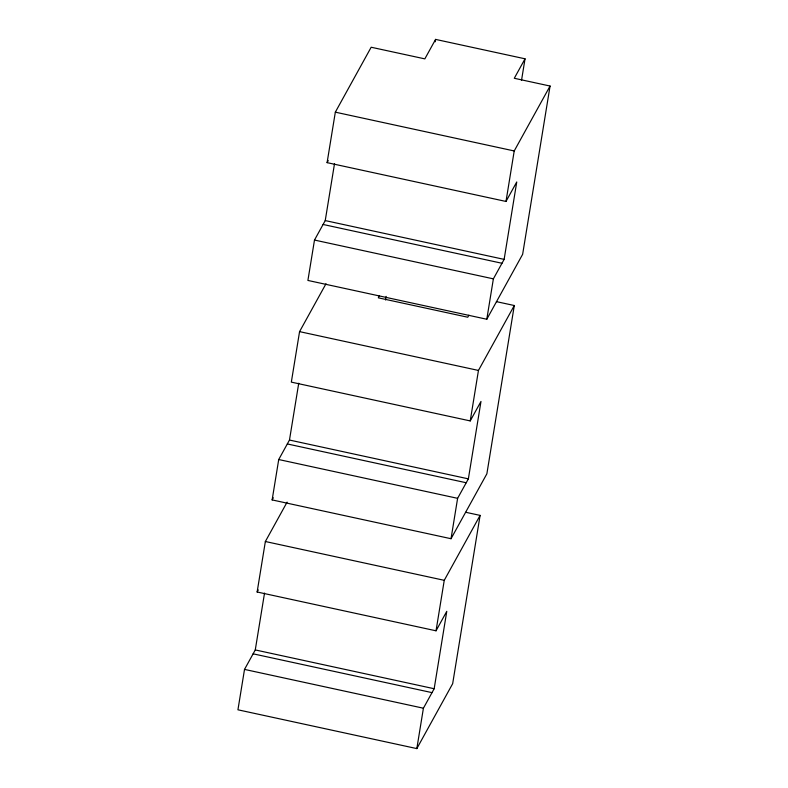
<?xml version="1.0" encoding="UTF-8"?>
<svg xmlns="http://www.w3.org/2000/svg" width="788" height="788" viewBox="0 0 788 788"><rect width="100%" height="100%" fill="white"/><g stroke="black" fill="none" stroke-linecap="round" stroke-linejoin="round"><path stroke-width="1.18" d="M264.532 593.088L255.273 649.933L244.516 669.406L237.937 709.801L416.832 748.6L452.667 683.679L480.099 515.391L465.787 512.289M416.832 748.6L423.412 708.215L434.168 688.732L446.776 611.33L436.03 630.804L257.134 591.995L265.359 541.514L287.098 502.133M496.41 301.637L514.298 305.517L486.876 473.795L451.031 538.716L272.136 499.917L278.725 459.532L289.472 440.049L298.741 383.204M326.005 283.739L299.568 331.63L291.333 382.121L470.229 420.92L480.985 401.447L468.368 478.858L457.611 498.331L451.031 538.716M334.506 163.727L325.237 220.581L314.491 240.054L307.901 280.439L486.797 319.248L522.641 254.317L550.063 86.04L514.288 78.278L525.035 58.805L435.587 39.4L424.84 58.873L371.168 47.241L335.333 112.162L327.099 162.643L505.995 201.452L516.751 181.969L504.133 259.38L493.377 278.853L486.797 319.248M385.549 299.992L386.13 296.377M435.193 41.803L435.587 39.4M521.508 80.435L525.035 58.805M436.03 630.804L444.255 580.323L480.099 515.391M470.229 420.92L478.454 370.439L514.298 305.517M505.995 201.452L514.219 150.961L550.063 86.04M327.099 162.643L328.232 160.594M379.452 295.776L378.319 297.825L467.767 317.229L468.899 315.18M272.136 499.917L273.318 497.789M257.134 591.995L258.267 589.946M335.333 112.162L514.219 150.961M325.237 220.581L504.133 259.38M323.09 224.472L501.986 263.271M314.491 240.054L493.377 278.853M299.568 331.63L478.454 370.439M289.472 440.049L468.368 478.858M287.325 443.949L466.22 482.749M278.725 459.532L457.611 498.331M265.359 541.514L444.255 580.323M255.273 649.933L434.168 688.732M253.115 653.823L432.011 692.632M244.516 669.406L423.412 708.215"/></g></svg>
